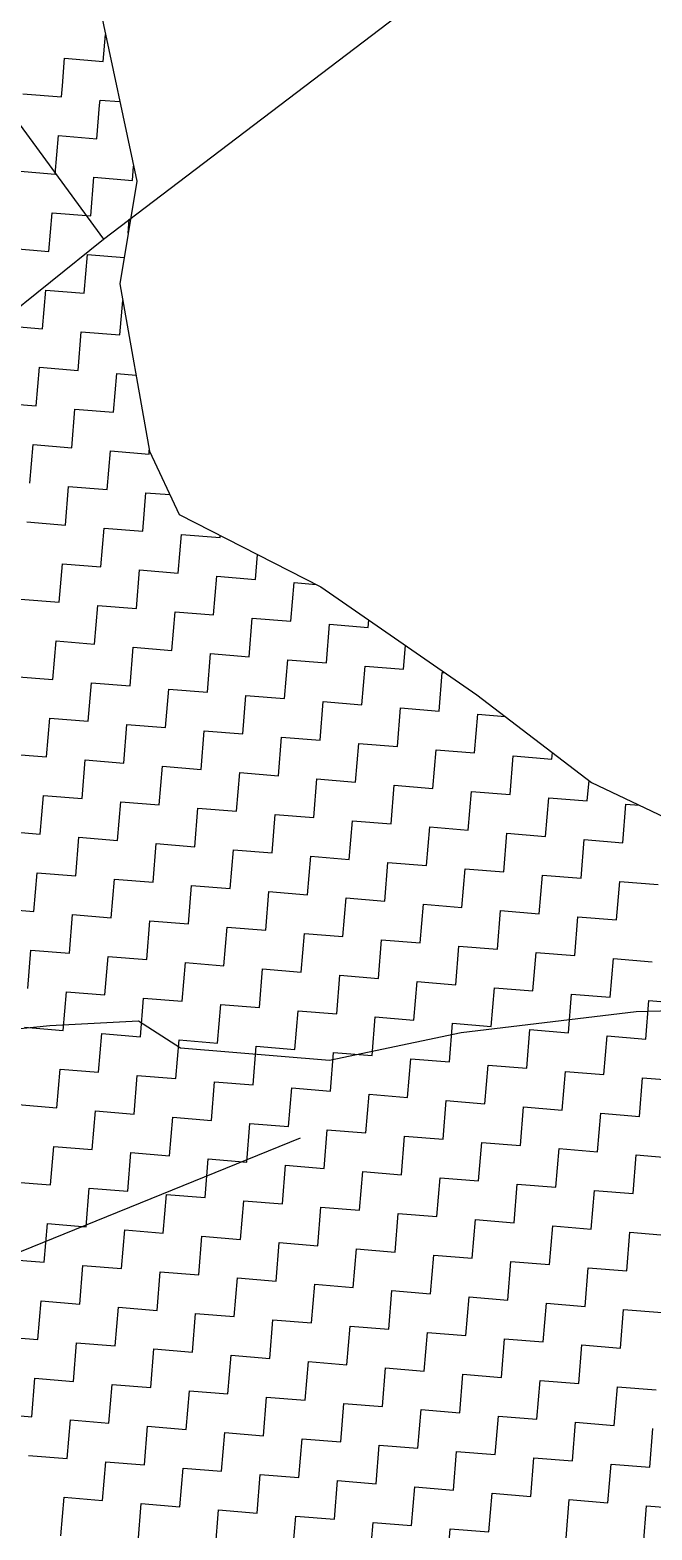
# Model space of a CAD drawing. Header units: metres. Extents: x 286589 to 288713, y 2001360 to 2004418.
# Drawn here: x 287864.2 to 287948.2, y 2003211.6 to 2003414.2 of the extents above; entities that cross this region are included whole.
import ezdxf

# ---------------------------------------------------------------- set-up
doc = ezdxf.new("R2010")
doc.units = ezdxf.units.M
doc.header["$MEASUREMENT"] = 0
for name, color, linetype in [('LINE_WATER', 4, 'Continuous'), ('POLY_HATCH', 12, 'Continuous'), ('POLY_PARCEL', 6, 'Continuous')]:
    doc.layers.add(name, color=color, linetype=linetype)

msp = doc.modelspace()

# ---------------------------------------------------------------- linework, layer by layer
msp.add_lwpolyline([(287806.57, 2003226.39), (287900.73, 2003264.59)])
at = {"layer": 'LINE_WATER'}
for p, q in [((287922.41, 2003278.82), (287946.08, 2003281.66)), ((287946.08, 2003281.66), (287971.95, 2003282.33)), ((287849.25, 2003278.04), (287866.87, 2003279.78)), ((287866.87, 2003279.78), (287878.84, 2003280.39)), ((287878.84, 2003280.39), (287884.5, 2003276.75)), ((287904.63, 2003275.11), (287922.41, 2003278.82)), ((287884.5, 2003276.75), (287904.63, 2003275.11))]:
    msp.add_line(p, q, dxfattribs=at)
at = {"layer": 'POLY_HATCH'}
for p, q in [((287873.5, 2003417.68), (287878.59, 2003393.82)), ((287878.59, 2003393.82), (287876.29, 2003379.94)), ((287876.29, 2003379.94), (287880.31, 2003357.34)), ((287880.31, 2003357.34), (287884.31, 2003348.8)), ((287884.31, 2003348.8), (287903.45, 2003339.04)), ((287903.45, 2003339.04), (287924.55, 2003324.42)), ((287924.55, 2003324.42), (287940.01, 2003312.61)), ((287940.01, 2003312.61), (287972.76, 2003297.05))]:
    msp.add_line(p, q, dxfattribs=at)
at = {"layer": 'POLY_HATCH', "linetype": 'Continuous'}
for p, q in [((287874.07, 2003409.99), (287874.36, 2003413.64)), ((287868.54, 2003406.68), (287868.85, 2003410.41)), ((287868.85, 2003410.41), (287874.07, 2003409.99)), ((287863.21, 2003405.62), (287868.42, 2003405.2)), ((287868.42, 2003405.2), (287868.54, 2003406.68)), ((287873.22, 2003399.55), (287873.58, 2003404.07)), ((287873.58, 2003404.07), (287873.64, 2003404.77)), ((287873.64, 2003404.77), (287876.3, 2003404.55)), ((287867.57, 2003394.76), (287868, 2003399.98)), ((287868, 2003399.98), (287873.22, 2003399.55)), ((287862.35, 2003395.19), (287867.57, 2003394.76)), ((287878.01, 2003393.91), (287878.17, 2003395.83)), ((287872.37, 2003389.12), (287872.79, 2003394.34)), ((287872.79, 2003394.34), (287878.01, 2003393.91)), ((287866.72, 2003384.32), (287867.15, 2003389.54)), ((287867.15, 2003389.54), (287872.37, 2003389.12)), ((287877.43, 2003386.8), (287877.58, 2003388.69)), ((287877.58, 2003388.69), (287877.74, 2003388.68)), ((287861.5, 2003384.75), (287866.72, 2003384.32)), ((287871.51, 2003378.68), (287871.94, 2003383.9)), ((287871.94, 2003383.9), (287876.88, 2003383.5)), ((287865.87, 2003373.89), (287866.3, 2003379.11)), ((287866.3, 2003379.11), (287871.51, 2003378.68)), ((287876.31, 2003373.04), (287876.69, 2003377.71)), ((287860.65, 2003374.31), (287865.87, 2003373.89)), ((287870.66, 2003368.24), (287871.09, 2003373.46)), ((287871.09, 2003373.46), (287876.31, 2003373.04)), ((287865.02, 2003363.45), (287865.45, 2003368.67)), ((287865.45, 2003368.67), (287870.66, 2003368.24)), ((287875.46, 2003362.6), (287875.88, 2003367.82)), ((287875.88, 2003367.82), (287878.49, 2003367.61)), ((287859.8, 2003363.88), (287865.02, 2003363.45)), ((287869.81, 2003357.81), (287870.24, 2003363.03)), ((287870.24, 2003363.03), (287875.46, 2003362.6)), ((287864.17, 2003353.02), (287864.6, 2003358.23)), ((287864.6, 2003358.23), (287869.81, 2003357.81)), ((287874.61, 2003352.16), (287875.03, 2003357.38)), ((287875.03, 2003357.38), (287880.25, 2003356.96)), ((287880.25, 2003356.96), (287880.29, 2003357.46)), ((287868.96, 2003347.37), (287869.39, 2003352.59)), ((287869.39, 2003352.59), (287874.61, 2003352.16)), ((287879.4, 2003346.52), (287879.82, 2003351.74)), ((287879.82, 2003351.74), (287883.06, 2003351.48)), ((287863.74, 2003347.8), (287868.96, 2003347.37)), ((287873.76, 2003341.73), (287874.18, 2003346.95)), ((287874.18, 2003346.95), (287879.4, 2003346.52)), ((287884.19, 2003340.88), (287884.62, 2003346.1)), ((287884.62, 2003346.1), (287889.84, 2003345.67)), ((287889.84, 2003345.67), (287889.86, 2003345.97)), ((287868.11, 2003336.94), (287868.54, 2003342.15)), ((287868.54, 2003342.15), (287873.76, 2003341.73)), ((287894.63, 2003340.03), (287894.9, 2003343.4)), ((287878.55, 2003336.09), (287878.97, 2003341.3)), ((287878.97, 2003341.3), (287884.19, 2003340.88)), ((287888.98, 2003335.23), (287889.41, 2003340.45)), ((287889.41, 2003340.45), (287894.63, 2003340.03)), ((287899.42, 2003334.38), (287899.85, 2003339.6)), ((287899.85, 2003339.6), (287902.82, 2003339.36)), ((287862.89, 2003337.36), (287868.11, 2003336.94)), ((287872.9, 2003331.29), (287873.33, 2003336.51)), ((287873.33, 2003336.51), (287878.55, 2003336.09)), ((287883.34, 2003330.44), (287883.77, 2003335.66)), ((287883.77, 2003335.66), (287888.98, 2003335.23)), ((287893.78, 2003329.59), (287894.2, 2003334.81)), ((287894.2, 2003334.81), (287899.42, 2003334.38)), ((287904.21, 2003328.74), (287904.64, 2003333.96)), ((287904.64, 2003333.96), (287909.86, 2003333.53)), ((287909.86, 2003333.53), (287909.94, 2003334.55)), ((287867.26, 2003326.5), (287867.69, 2003331.72)), ((287867.69, 2003331.72), (287872.9, 2003331.29)), ((287877.7, 2003325.65), (287878.12, 2003330.87)), ((287878.12, 2003330.87), (287883.34, 2003330.44)), ((287888.13, 2003324.8), (287888.56, 2003330.02)), ((287888.56, 2003330.02), (287893.78, 2003329.59)), ((287914.65, 2003327.89), (287914.91, 2003331.1)), ((287898.57, 2003323.95), (287899, 2003329.17)), ((287899, 2003329.17), (287904.21, 2003328.74)), ((287909.01, 2003323.1), (287909.43, 2003328.32)), ((287909.43, 2003328.32), (287914.65, 2003327.89)), ((287862.04, 2003326.93), (287867.26, 2003326.5)), ((287872.05, 2003320.86), (287872.48, 2003326.07)), ((287872.48, 2003326.07), (287877.7, 2003325.65)), ((287919.44, 2003322.25), (287919.87, 2003327.46)), ((287919.87, 2003327.46), (287920.2, 2003327.44)), ((287882.49, 2003320.01), (287882.92, 2003325.22)), ((287882.92, 2003325.22), (287888.13, 2003324.8)), ((287892.93, 2003319.16), (287893.35, 2003324.37)), ((287893.35, 2003324.37), (287898.57, 2003323.95)), ((287903.36, 2003318.3), (287903.79, 2003323.52)), ((287903.79, 2003323.52), (287909.01, 2003323.1)), ((287913.8, 2003317.45), (287914.22, 2003322.67)), ((287914.22, 2003322.67), (287919.44, 2003322.25)), ((287924.24, 2003316.6), (287924.66, 2003321.82)), ((287924.66, 2003321.82), (287928.35, 2003321.52)), ((287866.41, 2003316.06), (287866.84, 2003321.28)), ((287866.84, 2003321.28), (287872.05, 2003320.86)), ((287876.85, 2003315.21), (287877.27, 2003320.43)), ((287877.27, 2003320.43), (287882.49, 2003320.01)), ((287887.28, 2003314.36), (287887.71, 2003319.58)), ((287887.71, 2003319.58), (287892.93, 2003319.16)), ((287897.72, 2003313.51), (287898.14, 2003318.73)), ((287898.14, 2003318.73), (287903.36, 2003318.3)), ((287908.16, 2003312.66), (287908.58, 2003317.88)), ((287908.58, 2003317.88), (287913.8, 2003317.45)), ((287861.19, 2003316.49), (287866.41, 2003316.06)), ((287918.59, 2003311.81), (287919.02, 2003317.03)), ((287919.02, 2003317.03), (287924.24, 2003316.6)), ((287929.03, 2003310.96), (287929.45, 2003316.18)), ((287929.45, 2003316.18), (287934.67, 2003315.75)), ((287934.67, 2003315.75), (287934.74, 2003316.64)), ((287871.2, 2003310.42), (287871.63, 2003315.64)), ((287871.63, 2003315.64), (287876.85, 2003315.21)), ((287881.64, 2003309.57), (287882.06, 2003314.79)), ((287882.06, 2003314.79), (287887.28, 2003314.36)), ((287892.08, 2003308.72), (287892.5, 2003313.94)), ((287892.5, 2003313.94), (287897.72, 2003313.51)), ((287902.51, 2003307.87), (287902.94, 2003313.09)), ((287902.94, 2003313.09), (287908.16, 2003312.66)), ((287912.95, 2003307.02), (287913.37, 2003312.24)), ((287913.37, 2003312.24), (287918.59, 2003311.81)), ((287939.46, 2003310.11), (287939.69, 2003312.86)), ((287865.56, 2003305.63), (287865.99, 2003310.85)), ((287865.99, 2003310.85), (287871.2, 2003310.42)), ((287876, 2003304.78), (287876.42, 2003309.99)), ((287876.42, 2003309.99), (287881.64, 2003309.57)), ((287923.38, 2003306.17), (287923.81, 2003311.38)), ((287923.81, 2003311.38), (287929.03, 2003310.96)), ((287933.82, 2003305.32), (287934.25, 2003310.53)), ((287934.25, 2003310.53), (287939.46, 2003310.11)), ((287944.26, 2003304.47), (287944.68, 2003309.68)), ((287944.68, 2003309.68), (287946.48, 2003309.54)), ((287886.43, 2003303.93), (287886.86, 2003309.14)), ((287886.86, 2003309.14), (287892.08, 2003308.72)), ((287896.87, 2003303.08), (287897.29, 2003308.29)), ((287897.29, 2003308.29), (287902.51, 2003307.87)), ((287860.34, 2003306.05), (287865.56, 2003305.63)), ((287907.3, 2003302.22), (287907.73, 2003307.44)), ((287907.73, 2003307.44), (287912.95, 2003307.02)), ((287917.74, 2003301.37), (287918.17, 2003306.59)), ((287918.17, 2003306.59), (287923.38, 2003306.17)), ((287928.18, 2003300.52), (287928.6, 2003305.74)), ((287928.6, 2003305.74), (287933.82, 2003305.32)), ((287870.35, 2003299.98), (287870.78, 2003305.2)), ((287870.78, 2003305.2), (287876, 2003304.78)), ((287880.79, 2003299.13), (287881.21, 2003304.35)), ((287881.21, 2003304.35), (287886.43, 2003303.93)), ((287938.61, 2003299.67), (287939.04, 2003304.89)), ((287939.04, 2003304.89), (287944.26, 2003304.47)), ((287891.23, 2003298.28), (287891.65, 2003303.5)), ((287891.65, 2003303.5), (287896.87, 2003303.08)), ((287901.66, 2003297.43), (287902.09, 2003302.65)), ((287902.09, 2003302.65), (287907.3, 2003302.22)), ((287912.1, 2003296.58), (287912.52, 2003301.8)), ((287912.52, 2003301.8), (287917.74, 2003301.37)), ((287864.71, 2003295.19), (287865.13, 2003300.41)), ((287865.13, 2003300.41), (287870.35, 2003299.98)), ((287875.15, 2003294.34), (287875.57, 2003299.56)), ((287875.57, 2003299.56), (287880.79, 2003299.13)), ((287922.53, 2003295.73), (287922.96, 2003300.95)), ((287922.96, 2003300.95), (287928.18, 2003300.52)), ((287932.97, 2003294.88), (287933.4, 2003300.1)), ((287933.4, 2003300.1), (287938.61, 2003299.67)), ((287885.58, 2003293.49), (287886.01, 2003298.71)), ((287886.01, 2003298.71), (287891.23, 2003298.28)), ((287896.02, 2003292.64), (287896.44, 2003297.86)), ((287896.44, 2003297.86), (287901.66, 2003297.43)), ((287943.41, 2003294.03), (287943.83, 2003299.25)), ((287943.83, 2003299.25), (287949.05, 2003298.82)), ((287859.49, 2003295.62), (287864.71, 2003295.19)), ((287906.45, 2003291.79), (287906.88, 2003297.01)), ((287906.88, 2003297.01), (287912.1, 2003296.58)), ((287916.89, 2003290.94), (287917.32, 2003296.16)), ((287917.32, 2003296.16), (287922.53, 2003295.73)), ((287869.5, 2003289.55), (287869.93, 2003294.77)), ((287869.93, 2003294.77), (287875.15, 2003294.34)), ((287879.94, 2003288.7), (287880.36, 2003293.92)), ((287880.36, 2003293.92), (287885.58, 2003293.49)), ((287927.33, 2003290.09), (287927.75, 2003295.31)), ((287927.75, 2003295.31), (287932.97, 2003294.88)), ((287937.76, 2003289.24), (287938.19, 2003294.45)), ((287938.19, 2003294.45), (287943.41, 2003294.03)), ((287890.37, 2003287.85), (287890.8, 2003293.06)), ((287890.8, 2003293.06), (287896.02, 2003292.64)), ((287900.81, 2003287), (287901.24, 2003292.21)), ((287901.24, 2003292.21), (287906.45, 2003291.79)), ((287863.86, 2003284.76), (287864.28, 2003289.97)), ((287864.28, 2003289.97), (287869.5, 2003289.55)), ((287911.25, 2003286.15), (287911.67, 2003291.36)), ((287911.67, 2003291.36), (287916.89, 2003290.94)), ((287921.68, 2003285.29), (287922.11, 2003290.51)), ((287922.11, 2003290.51), (287927.33, 2003290.09)), ((287932.12, 2003284.44), (287932.54, 2003289.66)), ((287932.54, 2003289.66), (287937.76, 2003289.24)), ((287874.29, 2003283.9), (287874.72, 2003289.12)), ((287874.72, 2003289.12), (287879.94, 2003288.7)), ((287884.73, 2003283.05), (287885.16, 2003288.27)), ((287885.16, 2003288.27), (287890.37, 2003287.85)), ((287895.17, 2003282.2), (287895.59, 2003287.42)), ((287895.59, 2003287.42), (287900.81, 2003287)), ((287942.56, 2003283.59), (287942.98, 2003288.81)), ((287942.98, 2003288.81), (287948.2, 2003288.39)), ((287905.6, 2003281.35), (287906.03, 2003286.57)), ((287906.03, 2003286.57), (287911.25, 2003286.15)), ((287916.04, 2003280.5), (287916.46, 2003285.72)), ((287916.46, 2003285.72), (287921.68, 2003285.29)), ((287868.65, 2003279.11), (287869.08, 2003284.33)), ((287869.08, 2003284.33), (287874.29, 2003283.9)), ((287879.09, 2003278.26), (287879.51, 2003283.48)), ((287879.51, 2003283.48), (287884.73, 2003283.05)), ((287926.48, 2003279.65), (287926.9, 2003284.87)), ((287926.9, 2003284.87), (287932.12, 2003284.44)), ((287936.91, 2003278.8), (287937.34, 2003284.02)), ((287937.34, 2003284.02), (287942.56, 2003283.59)), ((287889.52, 2003277.41), (287889.95, 2003282.63)), ((287889.95, 2003282.63), (287895.17, 2003282.2)), ((287899.96, 2003276.56), (287900.39, 2003281.78)), ((287900.39, 2003281.78), (287905.6, 2003281.35)), ((287947.35, 2003277.95), (287947.77, 2003283.17)), ((287947.77, 2003283.17), (287952.99, 2003282.74)), ((287863.43, 2003279.54), (287868.65, 2003279.11)), ((287910.4, 2003275.71), (287910.82, 2003280.93)), ((287910.82, 2003280.93), (287916.04, 2003280.5)), ((287920.83, 2003274.86), (287921.26, 2003280.08)), ((287921.26, 2003280.08), (287926.48, 2003279.65)), ((287873.44, 2003273.47), (287873.87, 2003278.69)), ((287873.87, 2003278.69), (287879.09, 2003278.26)), ((287883.88, 2003272.62), (287884.31, 2003277.84)), ((287884.31, 2003277.84), (287889.52, 2003277.41)), ((287931.27, 2003274.01), (287931.69, 2003279.23)), ((287931.69, 2003279.23), (287936.91, 2003278.8)), ((287941.7, 2003273.16), (287942.13, 2003278.38)), ((287942.13, 2003278.38), (287947.35, 2003277.95)), ((287894.32, 2003271.77), (287894.74, 2003276.99)), ((287894.74, 2003276.99), (287899.96, 2003276.56)), ((287904.75, 2003270.92), (287905.18, 2003276.13)), ((287905.18, 2003276.13), (287910.4, 2003275.71)), ((287915.19, 2003270.07), (287915.61, 2003275.28)), ((287915.61, 2003275.28), (287920.83, 2003274.86)), ((287867.8, 2003268.68), (287868.23, 2003273.89)), ((287868.23, 2003273.89), (287873.44, 2003273.47)), ((287925.63, 2003269.21), (287926.05, 2003274.43)), ((287926.05, 2003274.43), (287931.27, 2003274.01)), ((287936.06, 2003268.36), (287936.49, 2003273.58)), ((287936.49, 2003273.58), (287941.7, 2003273.16)), ((287878.24, 2003267.82), (287878.66, 2003273.04)), ((287878.66, 2003273.04), (287883.88, 2003272.62)), ((287888.67, 2003266.97), (287889.1, 2003272.19)), ((287889.1, 2003272.19), (287894.32, 2003271.77)), ((287899.11, 2003266.12), (287899.53, 2003271.34)), ((287899.53, 2003271.34), (287904.75, 2003270.92)), ((287946.5, 2003267.51), (287946.92, 2003272.73)), ((287946.92, 2003272.73), (287952.14, 2003272.31)), ((287909.55, 2003265.27), (287909.97, 2003270.49)), ((287909.97, 2003270.49), (287915.19, 2003270.07)), ((287919.98, 2003264.42), (287920.41, 2003269.64)), ((287920.41, 2003269.64), (287925.63, 2003269.21)), ((287862.58, 2003269.1), (287867.8, 2003268.68)), ((287872.59, 2003263.03), (287873.02, 2003268.25)), ((287873.02, 2003268.25), (287878.24, 2003267.82)), ((287883.03, 2003262.18), (287883.46, 2003267.4)), ((287883.46, 2003267.4), (287888.67, 2003266.97)), ((287930.42, 2003263.57), (287930.84, 2003268.79)), ((287930.84, 2003268.79), (287936.06, 2003268.36)), ((287940.85, 2003262.72), (287941.28, 2003267.94)), ((287941.28, 2003267.94), (287946.5, 2003267.51)), ((287893.47, 2003261.33), (287893.89, 2003266.55)), ((287893.89, 2003266.55), (287899.11, 2003266.12)), ((287903.9, 2003260.48), (287904.33, 2003265.7)), ((287904.33, 2003265.7), (287909.55, 2003265.27)), ((287866.95, 2003258.24), (287867.38, 2003263.46)), ((287867.38, 2003263.46), (287872.59, 2003263.03)), ((287914.34, 2003259.63), (287914.76, 2003264.85)), ((287914.76, 2003264.85), (287919.98, 2003264.42)), ((287924.77, 2003258.78), (287925.2, 2003264)), ((287925.2, 2003264), (287930.42, 2003263.57)), ((287935.21, 2003257.93), (287935.64, 2003263.15)), ((287935.64, 2003263.15), (287940.85, 2003262.72)), ((287877.39, 2003257.39), (287877.81, 2003262.61)), ((287877.81, 2003262.61), (287883.03, 2003262.18)), ((287887.82, 2003256.54), (287888.25, 2003261.76)), ((287888.25, 2003261.76), (287893.47, 2003261.33)), ((287945.65, 2003257.08), (287946.07, 2003262.3)), ((287946.07, 2003262.3), (287951.29, 2003261.87)), ((287898.26, 2003255.69), (287898.68, 2003260.91)), ((287898.68, 2003260.91), (287903.9, 2003260.48)), ((287908.69, 2003254.84), (287909.12, 2003260.05)), ((287909.12, 2003260.05), (287914.34, 2003259.63)), ((287919.13, 2003253.99), (287919.56, 2003259.2)), ((287919.56, 2003259.2), (287924.77, 2003258.78)), ((287861.73, 2003258.66), (287866.95, 2003258.24)), ((287871.74, 2003252.6), (287872.17, 2003257.81)), ((287872.17, 2003257.81), (287877.39, 2003257.39)), ((287882.18, 2003251.75), (287882.6, 2003256.96)), ((287882.6, 2003256.96), (287887.82, 2003256.54)), ((287929.57, 2003253.14), (287929.99, 2003258.35)), ((287929.99, 2003258.35), (287935.21, 2003257.93)), ((287940, 2003252.28), (287940.43, 2003257.5)), ((287940.43, 2003257.5), (287945.65, 2003257.08)), ((287892.62, 2003250.89), (287893.04, 2003256.11)), ((287893.04, 2003256.11), (287898.26, 2003255.69)), ((287903.05, 2003250.04), (287903.48, 2003255.26)), ((287903.48, 2003255.26), (287908.69, 2003254.84)), ((287866.1, 2003247.8), (287866.52, 2003253.02)), ((287866.52, 2003253.02), (287871.74, 2003252.6)), ((287913.49, 2003249.19), (287913.91, 2003254.41)), ((287913.91, 2003254.41), (287919.13, 2003253.99)), ((287923.92, 2003248.34), (287924.35, 2003253.56)), ((287924.35, 2003253.56), (287929.57, 2003253.14)), ((287876.54, 2003246.95), (287876.96, 2003252.17)), ((287876.96, 2003252.17), (287882.18, 2003251.75)), ((287886.97, 2003246.1), (287887.4, 2003251.32)), ((287887.4, 2003251.32), (287892.62, 2003250.89)), ((287934.36, 2003247.49), (287934.79, 2003252.71)), ((287934.79, 2003252.71), (287940, 2003252.28)), ((287944.8, 2003246.64), (287945.22, 2003251.86)), ((287945.22, 2003251.86), (287950.44, 2003251.43)), ((287897.41, 2003245.25), (287897.83, 2003250.47)), ((287897.83, 2003250.47), (287903.05, 2003250.04)), ((287907.84, 2003244.4), (287908.27, 2003249.62)), ((287908.27, 2003249.62), (287913.49, 2003249.19)), ((287860.88, 2003248.23), (287866.1, 2003247.8)), ((287870.89, 2003242.16), (287871.32, 2003247.38)), ((287871.32, 2003247.38), (287876.54, 2003246.95)), ((287918.28, 2003243.55), (287918.71, 2003248.77)), ((287918.71, 2003248.77), (287923.92, 2003248.34)), ((287928.72, 2003242.7), (287929.14, 2003247.92)), ((287929.14, 2003247.92), (287934.36, 2003247.49)), ((287939.15, 2003241.85), (287939.58, 2003247.07)), ((287939.58, 2003247.07), (287944.8, 2003246.64)), ((287881.33, 2003241.31), (287881.75, 2003246.53)), ((287881.75, 2003246.53), (287886.97, 2003246.1)), ((287891.76, 2003240.46), (287892.19, 2003245.68)), ((287892.19, 2003245.68), (287897.41, 2003245.25)), ((287902.2, 2003239.61), (287902.63, 2003244.83)), ((287902.63, 2003244.83), (287907.84, 2003244.4)), ((287912.64, 2003238.76), (287913.06, 2003243.98)), ((287913.06, 2003243.98), (287918.28, 2003243.55)), ((287923.07, 2003237.91), (287923.5, 2003243.12)), ((287923.5, 2003243.12), (287928.72, 2003242.7)), ((287865.25, 2003237.37), (287865.67, 2003242.59)), ((287865.67, 2003242.59), (287870.89, 2003242.16)), ((287875.68, 2003236.52), (287876.11, 2003241.73)), ((287876.11, 2003241.73), (287881.33, 2003241.31)), ((287886.12, 2003235.67), (287886.55, 2003240.88)), ((287886.55, 2003240.88), (287891.76, 2003240.46)), ((287933.51, 2003237.06), (287933.93, 2003242.27)), ((287933.93, 2003242.27), (287939.15, 2003241.85)), ((287943.95, 2003236.21), (287944.37, 2003241.42)), ((287944.37, 2003241.42), (287949.59, 2003241)), ((287896.56, 2003234.81), (287896.98, 2003240.03)), ((287896.98, 2003240.03), (287902.2, 2003239.61)), ((287906.99, 2003233.96), (287907.42, 2003239.18)), ((287907.42, 2003239.18), (287912.64, 2003238.76)), ((287860.03, 2003237.79), (287865.25, 2003237.37)), ((287870.04, 2003231.72), (287870.47, 2003236.94)), ((287870.47, 2003236.94), (287875.68, 2003236.52)), ((287917.43, 2003233.11), (287917.86, 2003238.33)), ((287917.86, 2003238.33), (287923.07, 2003237.91)), ((287927.87, 2003232.26), (287928.29, 2003237.48)), ((287928.29, 2003237.48), (287933.51, 2003237.06)), ((287880.48, 2003230.87), (287880.9, 2003236.09)), ((287880.9, 2003236.09), (287886.12, 2003235.67)), ((287890.91, 2003230.02), (287891.34, 2003235.24)), ((287891.34, 2003235.24), (287896.56, 2003234.81)), ((287938.3, 2003231.41), (287938.73, 2003236.63)), ((287938.73, 2003236.63), (287943.95, 2003236.21)), ((287901.35, 2003229.17), (287901.78, 2003234.39)), ((287901.78, 2003234.39), (287906.99, 2003233.96)), ((287911.79, 2003228.32), (287912.21, 2003233.54)), ((287912.21, 2003233.54), (287917.43, 2003233.11)), ((287922.22, 2003227.47), (287922.65, 2003232.69)), ((287922.65, 2003232.69), (287927.87, 2003232.26)), ((287864.4, 2003226.93), (287864.82, 2003232.15)), ((287864.82, 2003232.15), (287870.04, 2003231.72)), ((287874.83, 2003226.08), (287875.26, 2003231.3)), ((287875.26, 2003231.3), (287880.48, 2003230.87)), ((287932.66, 2003226.62), (287933.08, 2003231.84)), ((287933.08, 2003231.84), (287938.3, 2003231.41)), ((287943.09, 2003225.77), (287943.52, 2003230.99)), ((287943.52, 2003230.99), (287948.74, 2003230.56)), ((287885.27, 2003225.23), (287885.7, 2003230.45)), ((287885.7, 2003230.45), (287890.91, 2003230.02)), ((287895.71, 2003224.38), (287896.13, 2003229.6)), ((287896.13, 2003229.6), (287901.35, 2003229.17)), ((287906.14, 2003223.53), (287906.57, 2003228.75)), ((287906.57, 2003228.75), (287911.79, 2003228.32)), ((287859.18, 2003227.36), (287864.4, 2003226.93)), ((287916.58, 2003222.68), (287917, 2003227.9)), ((287917, 2003227.9), (287922.22, 2003227.47)), ((287927.02, 2003221.83), (287927.44, 2003227.04)), ((287927.44, 2003227.04), (287932.66, 2003226.62)), ((287869.19, 2003221.29), (287869.62, 2003226.51)), ((287869.62, 2003226.51), (287874.83, 2003226.08)), ((287879.63, 2003220.44), (287880.05, 2003225.65)), ((287880.05, 2003225.65), (287885.27, 2003225.23)), ((287890.06, 2003219.59), (287890.49, 2003224.8)), ((287890.49, 2003224.8), (287895.71, 2003224.38)), ((287937.45, 2003220.98), (287937.88, 2003226.19)), ((287937.88, 2003226.19), (287943.09, 2003225.77)), ((287947.89, 2003220.13), (287948.31, 2003225.34)), ((287900.5, 2003218.74), (287900.92, 2003223.95)), ((287900.92, 2003223.95), (287906.14, 2003223.53)), ((287910.94, 2003217.88), (287911.36, 2003223.1)), ((287911.36, 2003223.1), (287916.58, 2003222.68)), ((287863.97, 2003221.71), (287869.19, 2003221.29)), ((287873.98, 2003215.64), (287874.41, 2003220.86)), ((287874.41, 2003220.86), (287879.63, 2003220.44)), ((287921.37, 2003217.03), (287921.8, 2003222.25)), ((287921.8, 2003222.25), (287927.02, 2003221.83)), ((287931.81, 2003216.18), (287932.23, 2003221.4)), ((287932.23, 2003221.4), (287937.45, 2003220.98)), ((287942.24, 2003215.33), (287942.67, 2003220.55)), ((287942.67, 2003220.55), (287947.89, 2003220.13)), ((287884.42, 2003214.79), (287884.85, 2003220.01)), ((287884.85, 2003220.01), (287890.06, 2003219.59)), ((287894.86, 2003213.94), (287895.28, 2003219.16)), ((287895.28, 2003219.16), (287900.5, 2003218.74)), ((287905.29, 2003213.09), (287905.72, 2003218.31)), ((287905.72, 2003218.31), (287910.94, 2003217.88)), ((287915.73, 2003212.24), (287916.15, 2003217.46)), ((287916.15, 2003217.46), (287921.37, 2003217.03)), ((287926.16, 2003211.39), (287926.59, 2003216.61)), ((287926.59, 2003216.61), (287931.81, 2003216.18)), ((287868.34, 2003210.85), (287868.77, 2003216.07)), ((287868.77, 2003216.07), (287873.98, 2003215.64)), ((287878.78, 2003210), (287879.2, 2003215.22)), ((287879.2, 2003215.22), (287884.42, 2003214.79)), ((287936.6, 2003210.54), (287937.03, 2003215.76)), ((287937.03, 2003215.76), (287942.24, 2003215.33)), ((287947.04, 2003209.69), (287947.46, 2003214.91)), ((287947.46, 2003214.91), (287952.68, 2003214.48)), ((287889.21, 2003209.15), (287889.64, 2003214.37)), ((287889.64, 2003214.37), (287894.86, 2003213.94)), ((287899.65, 2003208.3), (287900.07, 2003213.52)), ((287900.07, 2003213.52), (287905.29, 2003213.09)), ((287910.08, 2003207.45), (287910.51, 2003212.67)), ((287910.51, 2003212.67), (287915.73, 2003212.24)), ((287920.52, 2003206.6), (287920.95, 2003211.82)), ((287920.95, 2003211.82), (287926.16, 2003211.39))]:
    msp.add_line(p, q, dxfattribs=at)
at = {"layer": 'POLY_PARCEL'}
for p, q in [((287811.94, 2003470.81), (287874.12, 2003385.99)), ((287874.12, 2003385.99), (287917.53, 2003419.01)), ((287836.73, 2003355.97), (287874.12, 2003385.99))]:
    msp.add_line(p, q, dxfattribs=at)

doc.saveas('drawing.dxf')
